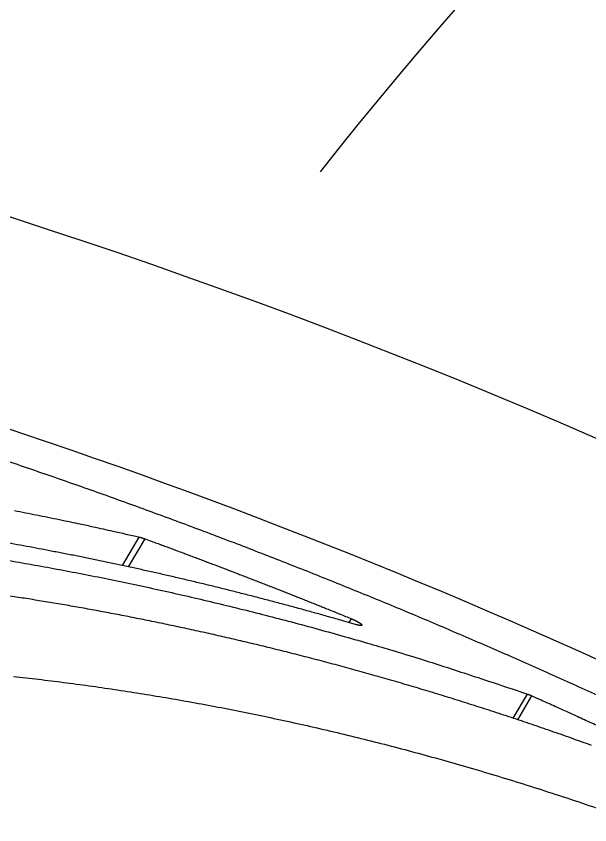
# Model space of a CAD drawing. Extents: x 938 to 1038, y 781 to 934.
# Drawn here: x 955.807 to 957.829, y 821.991 to 824.841 of the extents above; entities that cross this region are included whole.
import ezdxf

# ---------------------------------------------------------------- set-up
doc = ezdxf.new("R2010")
doc.units = 0
doc.header["$MEASUREMENT"] = 0
doc.layers.add('1', color=4, linetype='Continuous')
doc.layers.add('204', color=7, linetype='Continuous')

# ---------------------------------------------------------------- blocks, each defined once
blk = doc.blocks.new('69')
at = {"layer": '204', "color": 4, "linetype": 'Continuous'}
for p, q in [((-1.9615, 4.4713), (-1.9032, 4.5718)), ((-1.94, 4.4667), (-1.8817, 4.5652)), ((-1.1627, 4.27), (-1.1545, 4.2837)), ((-0.5844, 3.9331), (-0.5346, 4.0185)), ((-0.5683, 3.9278), (-0.5183, 4.012))]:
    blk.add_line(p, q, dxfattribs=at)
for points in [[(-0.2786, 4.0092, 0.001058), (-0.362, 4.0473, 0.001059), (-0.4456, 4.085, 0.001059), (-0.5294, 4.1224, 0.001059), (-0.6133, 4.1594, 0.001059), (-0.6973, 4.196, 0.001059), (-0.7815, 4.2323, 0.001059), (-0.8659, 4.2682, 0.001059), (-0.9504, 4.3038, 0.001058), (-1.035, 4.339, 0.001057), (-1.1198, 4.3738, 0.001057), (-1.2047, 4.4083, 0.001056), (-1.2898, 4.4424, 0.001056), (-1.375, 4.4761, 0.001055), (-1.4603, 4.5095, 0.001055), (-1.5458, 4.5425, 0.001055), (-1.6314, 4.5752, 0.001054), (-1.7171, 4.6074, 0.001053), (-1.803, 4.6394, 0.001054), (-1.889, 4.6709, 0.001055), (-1.9752, 4.7021, 0.001052), (-2.0614, 4.7329, 0.001046), (-2.1477, 4.7633, 0.001055), (-2.2343, 4.7934, 0.001076), (-2.3211, 4.8232, 0.001045), (-2.4076, 4.8525, 0.000976)], [(-2.3425, 4.6649, -0.00083), (-2.3034, 4.6573, -0.000774), (-2.2643, 4.6496, -0.00086), (-2.2245, 4.6416, -0.001033), (-2.1835, 4.6332, -0.000777), (-2.145, 4.6252, -0.000251), (-2.1101, 4.6179, -0.001113), (-2.065, 4.6081, -0.00192), (-1.9951, 4.5925, -0.000927), (-1.9032, 4.5718, -0.000486)], [(-1.137, 4.2626), (-1.1855, 4.2766, 0.001026), (-1.2338, 4.2904, 0.001043), (-1.2819, 4.3039, 0.001048), (-1.3298, 4.3171, 0.001039), (-1.3775, 4.3301, 0.001036), (-1.425, 4.3427, 0.001034), (-1.4723, 4.3552, 0.001033), (-1.5195, 4.3673, 0.001028), (-1.5664, 4.3792, 0.001027), (-1.6131, 4.3909, 0.001023), (-1.6596, 4.4023, 0.001021), (-1.7059, 4.4134, 0.001017), (-1.752, 4.4243, 0.001015), (-1.7979, 4.435, 0.001011), (-1.8436, 4.4454, 0.001009), (-1.8891, 4.4555, 0.001005), (-1.9343, 4.4655, 0.001003), (-1.9794, 4.4752, 0.000998), (-2.0242, 4.4846, 0.000996), (-2.0688, 4.4938, 0.000992), (-2.1132, 4.5028, 0.00099), (-2.1574, 4.5116, 0.000985), (-2.2014, 4.5201, 0.000983), (-2.2452, 4.5285, 0.000977), (-2.2887, 4.5366, 0.000975), (-2.3321, 4.5445, 0.000973), (-2.3753, 4.5522, 0.000972)], [(-2.3703, 4.4903, -0.002055), (-2.2818, 4.475, -0.002052), (-2.1929, 4.4589, -0.002053), (-2.1036, 4.4419, -0.002053), (-2.014, 4.4241, -0.00206), (-1.9239, 4.4054, -0.002053), (-1.8335, 4.3859, -0.002042), (-1.7428, 4.3655, -0.00206), (-1.6517, 4.3442, -0.002108), (-1.5601, 4.322, -0.002043), (-1.4685, 4.2991, -0.001903), (-1.3772, 4.2754, -0.002112), (-1.284, 4.2503, -0.002538), (-1.1884, 4.2236, -0.001903), (-1.0983, 4.198, -0.000608), (-1.0168, 4.1744, -0.002729), (-0.9115, 4.1419, -0.004702), (-0.7485, 4.0892, -0.002263), (-0.5346, 4.0185, -0.001183)], [(-1.9032, 4.5718), (-1.9027, 4.5717, -0.001028), (-1.9023, 4.5716, -0.00101), (-1.9018, 4.5715, -0.000989), (-1.9013, 4.5713, -0.000967), (-1.9008, 4.5712, -0.000946), (-1.9003, 4.5711, -0.000927), (-1.8998, 4.5709, -0.000909), (-1.8993, 4.5708, -0.000891), (-1.8988, 4.5707, -0.000875), (-1.8982, 4.5705, -0.000859), (-1.8977, 4.5704, -0.000844), (-1.8972, 4.5703, -0.00083), (-1.8967, 4.5701, -0.000817), (-1.8961, 4.57, -0.000804), (-1.8956, 4.5698, -0.000792), (-1.8951, 4.5697, -0.000781), (-1.8945, 4.5695, -0.00077), (-1.894, 4.5693, -0.00076), (-1.8935, 4.5692, -0.000751), (-1.8929, 4.569, -0.000742), (-1.8924, 4.5688, -0.000733), (-1.8918, 4.5687, -0.000725), (-1.8913, 4.5685, -0.000718), (-1.8907, 4.5683, -0.000712), (-1.8902, 4.5681, -0.000704), (-1.8896, 4.568, -0.000693), (-1.8891, 4.5678, -0.000694), (-1.8885, 4.5676, -0.000702), (-1.8879, 4.5674, -0.000677), (-1.8874, 4.5672, -0.000628), (-1.8868, 4.567, -0.00069), (-1.8862, 4.5668, -0.000817), (-1.8856, 4.5666, -0.000616), (-1.8851, 4.5664, -0.000209), (-1.8846, 4.5663, -0.000866), (-1.884, 4.566, -0.00148), (-1.883, 4.5657, -0.000718), (-1.8817, 4.5652, -0.000379)], [(-1.8817, 4.5652), (-1.8634, 4.5585, -0.000226), (-1.8451, 4.5518, -0.000226), (-1.8268, 4.545, -0.000226), (-1.8085, 4.5383, -0.000226), (-1.7902, 4.5315, -0.000226), (-1.772, 4.5247, -0.000226), (-1.7537, 4.5179, -0.000226), (-1.7355, 4.511, -0.000226), (-1.7172, 4.5042, -0.000226), (-1.699, 4.4973, -0.000226), (-1.6807, 4.4905, -0.000226), (-1.6625, 4.4836, -0.000226), (-1.6443, 4.4766, -0.000226), (-1.6261, 4.4697, -0.000226), (-1.6078, 4.4628, -0.000226), (-1.5896, 4.4558, -0.000226), (-1.5714, 4.4488, -0.000226), (-1.5532, 4.4418, -0.000226), (-1.5351, 4.4348, -0.000226), (-1.5169, 4.4278, -0.000226), (-1.4987, 4.4207, -0.000226), (-1.4805, 4.4137, -0.000226), (-1.4624, 4.4066, -0.000226), (-1.4442, 4.3995, -0.000227), (-1.4261, 4.3924, -0.000226), (-1.4079, 4.3853, -0.000225), (-1.3898, 4.3781, -0.000227), (-1.3717, 4.371, -0.000231), (-1.3535, 4.3638, -0.000225), (-1.3354, 4.3566, -0.00021), (-1.3174, 4.3494, -0.000232), (-1.2992, 4.3421, -0.000276), (-1.2805, 4.3347, -0.00021), (-1.263, 4.3276, -0.000072), (-1.2471, 4.3213, -0.000296), (-1.2268, 4.3131, -0.000509), (-1.1955, 4.3004, -0.000249), (-1.1545, 4.2837, -0.000132)], [(-0.3083, 3.8372, 0.00165), (-0.3795, 3.8627, 0.001641), (-0.4503, 3.8876, 0.001637), (-0.5208, 3.9118, 0.001628), (-0.5909, 3.9353, 0.001624), (-0.6607, 3.9582, 0.001615), (-0.73, 3.9805, 0.001612), (-0.799, 4.0022, 0.001604), (-0.8675, 4.0233, 0.0016), (-0.9356, 4.0437, 0.001588), (-1.0033, 4.0636, 0.001582), (-1.0706, 4.0829, 0.001572), (-1.1374, 4.1016, 0.001567), (-1.2038, 4.1197, 0.001557), (-1.2698, 4.1373, 0.001552), (-1.3353, 4.1543, 0.001542), (-1.4003, 4.1707, 0.001537), (-1.4649, 4.1867, 0.001526), (-1.529, 4.202, 0.001521), (-1.5926, 4.2169, 0.00151), (-1.6558, 4.2312, 0.001505), (-1.7184, 4.2451, 0.001494), (-1.7806, 4.2584, 0.001488), (-1.8422, 4.2713, 0.001478), (-1.9034, 4.2836, 0.001471), (-1.9641, 4.2955, 0.001457), (-2.0242, 4.307, 0.001459), (-2.084, 4.318, 0.001457), (-2.1436, 4.3286, 0.001453), (-2.2031, 4.3388, 0.001455), (-2.2623, 4.3486, 0.001457), (-2.3213, 4.358, 0.001456), (-2.3801, 4.3671, 0.001456)], [(-1.1545, 4.2837), (-1.1536, 4.2833, -0.001124), (-1.1526, 4.2829, -0.001131), (-1.1517, 4.2825, -0.001132), (-1.1507, 4.2821, -0.001129), (-1.1497, 4.2817, -0.00113), (-1.1488, 4.2813, -0.001132), (-1.1478, 4.2809, -0.001137), (-1.1469, 4.2804, -0.001142), (-1.146, 4.28, -0.00115), (-1.1451, 4.2796, -0.001159), (-1.1441, 4.2792, -0.001171), (-1.1432, 4.2787, -0.001184), (-1.1423, 4.2783, -0.001199), (-1.1414, 4.2779, -0.001216), (-1.1405, 4.2775, -0.001235), (-1.1397, 4.277, -0.001257), (-1.1388, 4.2766, -0.001281), (-1.1379, 4.2762, -0.001307), (-1.1371, 4.2757, -0.001337), (-1.1363, 4.2753, -0.001369), (-1.1354, 4.2749, -0.001405), (-1.1346, 4.2744, -0.001443), (-1.1338, 4.274, -0.001486), (-1.1331, 4.2736, -0.001533), (-1.1323, 4.2731, -0.001584), (-1.1315, 4.2727, -0.001639), (-1.1308, 4.2723, -0.001701), (-1.13, 4.2718, -0.001771), (-1.1293, 4.2714, -0.001839), (-1.1286, 4.271, -0.001917), (-1.128, 4.2706, -0.002011), (-1.1273, 4.2702, -0.002096), (-1.1267, 4.2698, -0.002197), (-1.1261, 4.2694, -0.002306), (-1.1255, 4.269, -0.002432), (-1.1249, 4.2686, -0.002564), (-1.1243, 4.2682, -0.002719), (-1.1238, 4.2678, -0.002884), (-1.1233, 4.2674, -0.003078), (-1.1228, 4.2671, -0.003286), (-1.1223, 4.2667, -0.003531), (-1.1219, 4.2664, -0.003797), (-1.1215, 4.266, -0.004112), (-1.1211, 4.2657, -0.004457), (-1.1207, 4.2653, -0.00487), (-1.1204, 4.265, -0.005327), (-1.12, 4.2647, -0.005878), (-1.1197, 4.2644, -0.006497), (-1.1194, 4.2641, -0.00725), (-1.1192, 4.2638, -0.008105), (-1.119, 4.2635, -0.009155), (-1.1188, 4.2632, -0.010362), (-1.1186, 4.263, -0.011857), (-1.1184, 4.2627, -0.013588), (-1.1183, 4.2625, -0.015728), (-1.1182, 4.2622, -0.018181), (-1.1181, 4.262, -0.021186), (-1.118, 4.2618, -0.024535), (-1.118, 4.2616, -0.028217), (-1.118, 4.2614, -0.031884), (-1.118, 4.2612, -0.035324), (-1.1181, 4.261, -0.037428), (-1.1181, 4.2608, -0.03812), (-1.1182, 4.2607, -0.037153), (-1.1184, 4.2605, -0.034679), (-1.1185, 4.2604, -0.031386), (-1.1187, 4.2603, -0.027626), (-1.1189, 4.2601, -0.024094), (-1.1191, 4.26, -0.020749), (-1.1194, 4.26, -0.017945), (-1.1196, 4.2599, -0.015458), (-1.1199, 4.2598, -0.013452), (-1.1203, 4.2598, -0.011698), (-1.1206, 4.2597, -0.010292), (-1.121, 4.2597, -0.009067), (-1.1214, 4.2597, -0.00808), (-1.1218, 4.2597, -0.007198), (-1.1222, 4.2597, -0.006488), (-1.1227, 4.2597, -0.005839), (-1.1232, 4.2597, -0.0053), (-1.1237, 4.2597, -0.004829), (-1.1242, 4.2598, -0.00442), (-1.1248, 4.2598, -0.00406), (-1.1254, 4.2599, -0.003762), (-1.126, 4.26, -0.003477), (-1.1266, 4.2601, -0.003221), (-1.1272, 4.2602, -0.003032), (-1.1279, 4.2603, -0.002901), (-1.1285, 4.2605, -0.002646), (-1.1292, 4.2606, -0.00234), (-1.1299, 4.2607, -0.002446), (-1.1306, 4.2609, -0.002752), (-1.1314, 4.2611, -0.001973), (-1.1321, 4.2613, -0.000654), (-1.1328, 4.2614, -0.002637), (-1.1337, 4.2617, -0.004184), (-1.1351, 4.2621, -0.001907), (-1.137, 4.2626, -0.000978)], [(-2.3455, 4.0804, -0.002521), (-2.2575, 4.0704, -0.002521), (-2.1689, 4.0595, -0.002516), (-2.0796, 4.0476, -0.002517), (-1.9898, 4.0346, -0.002512), (-1.8995, 4.0207, -0.002514), (-1.8085, 4.0057, -0.002511), (-1.717, 3.9896, -0.002514), (-1.625, 3.9726, -0.002511), (-1.5325, 3.9544, -0.002514), (-1.4394, 3.9352, -0.002513), (-1.3459, 3.9149, -0.002519), (-1.2518, 3.8934, -0.002515), (-1.1574, 3.8709, -0.002517), (-1.0625, 3.8473, -0.002521), (-0.967, 3.8225, -0.002526), (-0.8708, 3.7964, -0.002545), (-0.7734, 3.7689, -0.002585), (-0.6745, 3.7399, -0.002594), (-0.5743, 3.7094, -0.002636), (-0.4728, 3.6773, -0.00266), (-0.37, 3.6435, -0.002694), (-0.266, 3.6081, -0.002716)], [(-0.5346, 4.0185), (-0.5342, 4.0183, -0.0006), (-0.5338, 4.0182, -0.000595), (-0.5334, 4.0181, -0.000588), (-0.533, 4.0179, -0.000582), (-0.5327, 4.0178, -0.000577), (-0.5323, 4.0176, -0.000571), (-0.5319, 4.0175, -0.000566), (-0.5315, 4.0174, -0.000561), (-0.5311, 4.0172, -0.000556), (-0.5307, 4.0171, -0.000552), (-0.5303, 4.0169, -0.000547), (-0.5299, 4.0168, -0.000543), (-0.5295, 4.0166, -0.00054), (-0.5291, 4.0165, -0.000536), (-0.5287, 4.0163, -0.000532), (-0.5283, 4.0161, -0.000529), (-0.5279, 4.016, -0.000526), (-0.5274, 4.0158, -0.000523), (-0.527, 4.0157, -0.00052), (-0.5266, 4.0155, -0.000518), (-0.5262, 4.0153, -0.000515), (-0.5258, 4.0152, -0.000513), (-0.5254, 4.015, -0.000511), (-0.525, 4.0148, -0.00051), (-0.5246, 4.0147, -0.000507), (-0.5242, 4.0145, -0.000502), (-0.5237, 4.0143, -0.000505), (-0.5233, 4.0142, -0.000514), (-0.5229, 4.014, -0.000498), (-0.5225, 4.0138, -0.000464), (-0.5221, 4.0136, -0.000512), (-0.5217, 4.0135, -0.00061), (-0.5212, 4.0133, -0.000461), (-0.5208, 4.0131, -0.000156), (-0.5205, 4.0129, -0.000652), (-0.52, 4.0127, -0.001122), (-0.5193, 4.0124, -0.000547), (-0.5183, 4.012, -0.000289)], [(-0.5183, 4.012), (-0.4928, 4.0006, -0.000324), (-0.4673, 3.9891, -0.000324), (-0.4419, 3.9777, -0.000324), (-0.4164, 3.9662, -0.000324), (-0.391, 3.9546, -0.000324), (-0.3655, 3.9431, -0.000324), (-0.3401, 3.9315, -0.000324), (-0.3147, 3.9198, -0.000324), (-0.2893, 3.9082, -0.000324)]]:
    blk.add_lwpolyline(points, format="xyb", dxfattribs=at)
blk = doc.blocks.new('VISTA')
at = {"layer": '1', "color": 3}
for centre, radius, start, end in [((30.771, 15.4319), 14.998, 90.37472, 141.69797), ((11.1808, 3.6062), 22.0148, 33.34106, 76.23843), ((11.1808, 3.6062), 21.3037, 44.17226, 74.2861)]:
    blk.add_arc(centre, radius, start, end, dxfattribs=at)
at = {"layer": '1'}
blk.add_blockref('69', (20.2664, 18.869), dxfattribs=at)

msp = doc.modelspace()

# ---------------------------------------------------------------- block references
at = {"layer": '1'}
msp.add_blockref('VISTA', (937.8767, 799.5644), dxfattribs=at)

doc.saveas('drawing.dxf')
